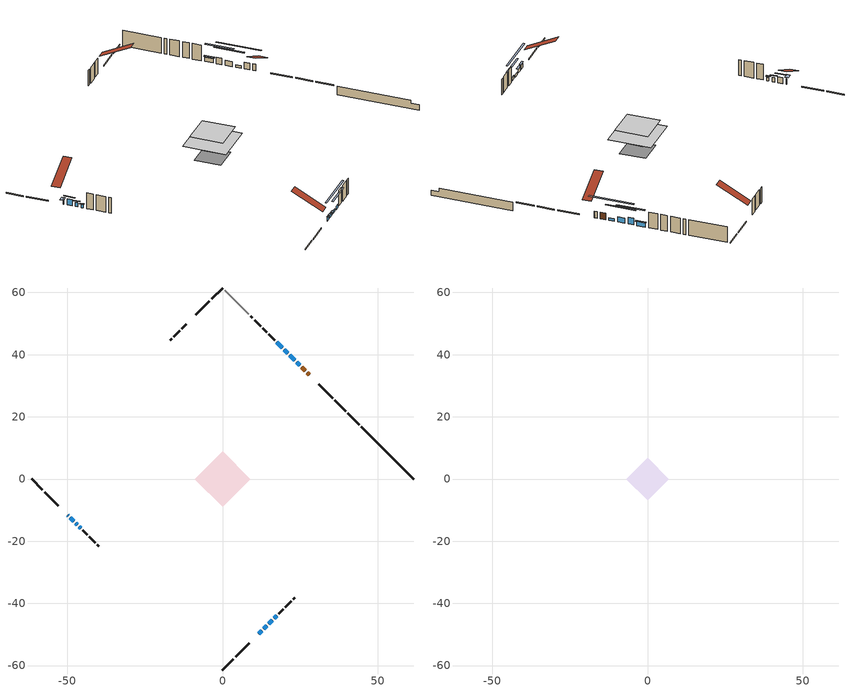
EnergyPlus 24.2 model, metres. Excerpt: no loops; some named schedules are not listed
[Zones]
conditioned space
 floor othersidecoefficients (Floor1 construction): -3.42,0 0,3.42 3.42,0 0,-3.42 z0.31
 floor adiabatic (AdiabaticFloorConstruction): -8.92,0 0,8.92 8.92,0 0,-8.92 z2.75
 floor foundation (Slab1 construction): -5.4,0 0,5.4 5.4,0 0,-5.4 z-2.36
 wall outside (RimJoist2 construction): 0,-61.44 3.53,-57.9 / -61.44,0 -57.9,-3.53 / 0,61.44 -3.53,57.9 / 39.64,21.8 36.11,25.33 z0.31:0.61
 wall outside (RimJoist3 construction): 4.19,-57.25 8.64,-52.8 / -57.25,-4.19 -52.8,-8.64 / -4.19,57.25 -8.64,52.8 / 35.45,25.99 31,30.43 z0.31:0.61
 wall outside (AdiabaticWallConstruction 1): 26.67,34.77 25.57,35.87 z0.31:2.34
 wall outside (AdiabaticWallConstruction): -49.7,-11.74 -49.55,-11.89 z0.31:1.96; 11.74,-49.7 12.62,-48.82 / 19.21,42.23 17.45,43.99 / -47.23,-14.2 -46.67,-14.76 z0.31:1.58; 13.28,-48.16 14.18,-47.26 / -46.02,-15.42 -45.57,-15.87 z0.31:1.35; 24.91,36.52 23.82,37.62 / 14.83,-46.6 15.93,-45.51 z0.31:1.1; 23.16,38.27 21.63,39.8 z0.31:1.86; 20.98,40.46 19.86,41.57 z0.31:2.32; 16.58,-44.85 17.48,-43.95 z0.31:1.38; -48.89,-12.54 -47.89,-13.55 z0.31:2.16
 wall outside (Wall2 construction): 18.14,-43.3 19.49,-41.95 / -44.91,-16.52 -43.56,-17.87 / -11.74,49.69 -13.09,48.35 / 14.25,47.18 12.91,48.53 z0.31:5.19
 wall outside (Wall3 construction): 20.14,-41.29 22.1,-39.34 / -42.91,-18.53 -40.96,-20.48 / -13.74,47.69 -15.7,45.74 / 12.25,49.19 10.3,51.14 z0.31:5.19
 wall outside (Wall4 construction): 22.75,-38.68 23.24,-38.2 / -40.3,-21.14 -39.81,-21.62 / -16.35,45.08 -16.84,44.6 / 9.64,51.79 9.16,52.28 z0.31:5.19
 wall foundation (FoundationWall1 construction): 44.65,16.79,-2.36 44.65,16.79,0.31 59.76,1.68,0.31 59.76,1.68,-0.72 61.44,0,-0.72 61.44,0,-2.36
 wall othersidecoefficients (RimJoist1 construction): 43.99,17.45 40.29,21.14 z0.31:0.61
 wall othersidecoefficients (AdiabaticWallConstruction 1): 27.9,33.54 27.32,34.11 z0.31:2.34
 wall othersidecoefficients (Wall1 construction): 16.79,44.64 14.91,46.52 z0.31:5.19
 wall adiabatic (Wall5 construction): 8.5,52.94 0.66,60.78 z0.31:5.19
 window (WindowConstruction 9): -49.69,-11.74 -49.55,-11.88 z0.31:1.96
 window (WindowConstruction 7): 11.74,-49.69 12.62,-48.82 z0.31:1.58
 window (WindowConstruction 8): 13.28,-48.16 14.17,-47.26 z0.31:1.35
 window (WindowConstruction 10): 24.91,36.52 23.82,37.62 z0.31:1.1
 window (WindowConstruction 11): 14.83,-46.6 15.93,-45.51 z0.31:1.1
 window (WindowConstruction): 23.16,38.27 21.63,39.8 z0.31:1.86
 window (WindowConstruction 1): 20.98,40.46 19.86,41.57 z0.31:2.32
 window (WindowConstruction 2): 16.58,-44.85 17.48,-43.95 z0.31:1.38
 window (WindowConstruction 3): 19.21,42.23 17.45,43.99 z0.31:1.58
 window (WindowConstruction 4): -48.89,-12.54 -47.89,-13.55 z0.31:2.16
 window (WindowConstruction 5): -47.23,-14.2 -46.67,-14.76 z0.31:1.58
 window (WindowConstruction 6): -46.02,-15.42 -45.57,-15.87 z0.31:1.35
 door inside (Door): 27.9,33.54 27.32,34.11 z0.31:2.34
 door (Door 1): 26.67,34.77 25.57,35.87 z0.31:2.34
 ceiling adiabatic (AdiabaticFloorConstruction): 0,-8.92 8.92,0 0,8.92 -8.92,0 z2.75
attic - vented
 floor to conditioned space (Floor2 construction Reversed): -6.78,0 0,6.78 6.78,0 0,-6.78 z5.19
 roof outside (Roof1 construction): 11.08,-50.35,5.19 4.67,-43.94,9.72 2.88,-45.73,9.72 9.29,-52.14,5.19; -50.35,-11.08,5.19 -43.94,-4.67,9.72 -45.73,-2.88,9.72 -52.14,-9.29,5.19; -11.08,50.35,5.19 -4.67,43.94,9.72 -2.88,45.73,9.72 -9.29,52.14,5.19; 28.55,32.88,5.19 22.15,26.47,9.72 23.94,24.68,9.72 30.35,31.09,5.19
shading: -49.23,-12.21 -50.02,-11.41 -51.1,-12.49 -50.3,-13.29 z2.42; 12.83,-48.6 11.53,-49.91 11.85,-50.23 13.16,-48.93 z1.88; 14.39,-47.05 13.07,-48.37 13.39,-48.7 14.71,-47.37 z1.65; 19.72,41.71 29.01,32.43 29.33,32.75 20.05,42.04 z6.89; 20.02,-41.41 10.74,-50.7 11.06,-51.02 20.35,-41.74 z6.89; 19.27,42.17 25.53,35.91 25.85,36.23 19.59,42.5 z5.21; 17.49,43.94 23.35,38.09 23.67,38.41 17.82,44.27 z5.67; 19.85,-41.58 14.22,-47.22 14.54,-47.55 20.18,-41.91 z4.73; 17.24,44.2 19.42,42.02 19.74,42.34 17.56,44.52 z1.88; -47.24,-14.19 -49.54,-11.9 -49.75,-12.11 -47.45,-14.4 z3.07; -46.24,-15.19 -47.66,-13.77 -47.87,-13.98 -46.45,-15.4 z2.19; -45.36,-16.08 -46.23,-15.21 -46.55,-15.53 -45.68,-16.4 z1.65
[Building]
Building 1: Terrain=Suburbs
[Site:Location]
Edmonton Intl AP_AB: Latitude {deg}=53.31; Longitude {deg}=-113.58; Time Zone {hr}=-7; Elevation {m}=723; Keep Site Location Information=Yes
[Site:GroundTemperature:Shallow]
-1.56185, -3.61833, -3.78302, -2.80711, 1.11059, 5.01004, 8.39065, 10.5322, 10.7141, 8.97234, 5.67794, 1.89811
[Site:WaterMainsTemperature]
Calculation Method=Schedule; Temperature Schedule=mains temperature schedule
[Material] Roughness=Rough; Thermal Absorptance=0.9
Name | Thickness {m} | Conductivity {W/m-K} | Density {kg/m3} | Specific Heat {J/kg-K} | Solar Absorptance | Visible Absorptance
asphalt or fiberglass shingles | 0.00635 | 0.162714 | 1121.4 | 1465.45 | 0.4 | 0.4
ceiling loosefill ins | 0.423333 | 0.0480833 | 16.02 | 1046.75 | 0.7 | 0.7
ceiling stud and cavity | 0.1397 | 0.217958 | 65.682 | 1177.47 | 0.7 | 0.7
concrete 4.0 in. | 0.1016 | 1.803125 | 2242.8 | 837.4 | 0.7 | 0.7
concrete 8.0 in. | 0.2032 | 1.803125 | 2242.8 | 837.4 | 0.7 | 0.7
door material | 0.04445 | 0.060037 | 512.64 | 1214.23 | 0.7 | 0.7
door material 1 | 0.04445 | 0.053851 | 512.64 | 1214.23 | 0.7 | 0.7
exterior vertical ins | 0.0772094 | 0.029427 | 32.04 | 1214.23 | 0.7 | 0.7
floor covering | 0.0127 | 0.0433444 | 54.468 | 1339.84 | 0.6 | 0.6
floor rigid ins | 0.103632 | 0.029427 | 32.04 | 1214.23 | 0.7 | 0.7
floor rigid ins 1; wall rigid ins 2 | 0.512978 | 0.029427 | 32.04 | 1214.23 | 0.7 | 0.7
floor stud and cavity | 0.1397 | 0.127779 | 92.3553 | 1139.71 | 0.7 | 0.7
floor stud and cavity 1 | 0.1397 | 1.75129 | 37.0049 | 1207.88 | 0.7 | 0.7
furniture material conditioned space 1 | 0.1524 | 0.115458 | 640.8 | 1214.23 | 0.6 | 0.6
gypsum board | 0.0127 | 0.160291 | 801 | 837.4 | 0.6 | 0.6
gypsum board 1 | 0.0127 | 0.160291 | 801 | 837.4 | 0.7 | 0.7
osb sheathing 0.5 in. | 0.0127 | 0.115458 | 512.64 | 1214.23 | 0.7 | 0.7
osb sheathing 0.75 in. | 0.01905 | 0.115458 | 512.64 | 1214.23 | 0.7 | 0.7
osb sheathing 2.0 in. | 0.0508 | 0.115458 | 512.64 | 1214.23 | 0.7 | 0.7
rim joist rigid ins; wall rigid ins 1 | 0.051816 | 0.029427 | 32.04 | 1214.23 | 0.7 | 0.7
rim joist stud and cavity | 0.0508 | 0.0347957 | 125.044 | 1163.47 | 0.6 | 0.6
rim joist stud and cavity 1 | 0.0508 | 0.0297245 | 125.044 | 1163.47 | 0.6 | 0.6
wall rigid ins | 0.051816 | 0.029427 | 32.04 | 1214.23 | 0.4 | 0.4
wall stud and cavity | 0.1397 | 0.160429 | 139.0536 | 1170.24 | 0.7 | 0.7
wall stud and cavity 1 | 0.1397 | 0.109887 | 139.0536 | 1170.24 | 0.7 | 0.7
wall stud and cavity 2 | 0.1397 | 0.115318 | 139.0536 | 1170.24 | 0.7 | 0.7
wall stud and cavity 3 | 0.1397 | 0.154959 | 139.0536 | 1170.24 | 0.7 | 0.7
wall stud and cavity 4 | 0.1397 | 0.101645 | 139.0536 | 1170.24 | 0.7 | 0.7
wall stud and cavity 5 | 0.0889 | 0.380278 | 52.3479 | 1209.89 | 0.7 | 0.7
wall stud and cavity 6 | 0.0889 | 0.391764 | 83.0341 | 1211.67 | 0.7 | 0.7
wood siding | 0.0254 | 0.102417 | 544.68 | 1172.36 | 0.4 | 0.4
wood siding 1; wood siding 2; wood siding 3 | 0.0254 | 0.102417 | 544.68 | 1172.36 | 0.7 | 0.7
[WindowMaterial:SimpleGlazingSystem]
Name | U-Factor {W/m2-K} | Solar Heat Gain Coefficient
WindowMaterial | 1.15036 | 0.42
WindowMaterial 1 | 1.82321 | 0.39
WindowMaterial 2 | 1.43483 | 0.34
WindowMaterial 3 | 1.41325 | 0.35
WindowMaterial 4 | 1.1674 | 0.42
WindowMaterial 5 | 1.48934 | 0.32
WindowMaterial 6 | 1.32525 | 0.37
WindowMaterial 7 | 1.23099 | 0.4
WindowMaterial 8 | 2.70386 | 0.44
WindowMaterial 9 | 1.45186 | 0.33
[Construction]
AdiabaticFloorConstruction: floor stud and cavity 1, floor rigid ins 1, osb sheathing 0.75 in., floor covering
AdiabaticWallConstruction: wood siding 2, wall rigid ins 2, wall stud and cavity 5, gypsum board
AdiabaticWallConstruction 1: wood siding 3, wall rigid ins 2, wall stud and cavity 5, gypsum board
Door: door material
Door 1: door material 1
Floor1 construction: floor stud and cavity, floor rigid ins, osb sheathing 0.75 in., floor covering
Floor2 construction Reversed: gypsum board, ceiling stud and cavity, ceiling loosefill ins
FoundationWall1 construction: concrete 8.0 in., gypsum board 1
furniture construction conditioned space 1: furniture material conditioned space 1
PartitionWallConstruction: gypsum board, wall stud and cavity 6, gypsum board
RimJoist1 construction: rim joist rigid ins, osb sheathing 2.0 in., rim joist stud and cavity
RimJoist2 construction; RimJoist3 construction: wood siding 1, rim joist rigid ins, osb sheathing 2.0 in., rim joist stud and cavity 1
Roof1 construction: asphalt or fiberglass shingles
Slab1 construction: concrete 4.0 in.
Wall1 construction: wall rigid ins, osb sheathing 0.5 in., wall stud and cavity, gypsum board
Wall2 construction: wood siding, wall rigid ins 1, osb sheathing 0.5 in., wall stud and cavity 1, gypsum board
Wall3 construction: wood siding, wall rigid ins 1, osb sheathing 0.5 in., wall stud and cavity 2, gypsum board
Wall4 construction: wood siding, wall rigid ins 1, osb sheathing 0.5 in., wall stud and cavity 3, gypsum board
Wall5 construction: wall rigid ins, osb sheathing 0.5 in., wall stud and cavity 4, gypsum board
WindowConstruction: WindowMaterial
WindowConstruction 1: WindowMaterial 1
WindowConstruction 10; WindowConstruction 11: WindowMaterial 9
WindowConstruction 2: WindowMaterial 2
WindowConstruction 3; WindowConstruction 7: WindowMaterial 3
WindowConstruction 4: WindowMaterial 4
WindowConstruction 5: WindowMaterial 5
WindowConstruction 6: WindowMaterial 6
WindowConstruction 8: WindowMaterial 7
WindowConstruction 9: WindowMaterial 8
[Zone] Multiplier=1; Part of Total Floor Area=Yes
Name | Volume {m3}
attic - vented | 65.5905
conditioned space | 614.1
[Space]
Name | Zone | Volume {m3}
attic - vented 1 | attic - vented | 65.5905
conditioned space 1 | conditioned space | 614.1
[ZoneInfiltration:EffectiveLeakageArea]
infil attic - vented 1: Zone or Space=attic - vented 1; Schedule=Always On Discrete; Effective Air Leakage Area {cm2}=3194.09; Stack Coefficient=0.000315107; Wind Coefficient=1.19936e-05
[ZoneMixing]
whole house fan mix: Zone or Space=attic - vented; Schedule=Always On Continuous; Design Flow Rate Calculation Method=Flow/Zone; Design Flow Rate {m3/s}=0; Source Zone or Space=conditioned space
[SurfaceProperty:OtherSideCoefficients]
other non-freezing space: Combined Convective/Radiative Film Coefficient {W/m2-K}=8.35; Constant Temperature Coefficient=1; External Dry-Bulb Temperature Coefficient=0; Ground Temperature Coefficient=0; Wind Speed Coefficient=0; Zone Air Temperature Coefficient=0; Constant Temperature Schedule=other non-freezing space; Previous Other Side Temperature Coefficient=0
[SurfaceProperty:ExposedFoundationPerimeter]
Slab1: Exposed Perimeter Calculation Method=TotalExposedPerimeter; Total Exposed Perimeter {m}=23.744
[InternalMass] Zone or ZoneList=conditioned space; Space or SpaceList=conditioned space 1
Name | Construction | Surface Area {m2}
furniture mass conditioned space 1 | furniture construction conditioned space 1 | 96.3758
partition wall mass | PartitionWallConstruction | 240.94
[Lights]
interior lighting: Zone or ZoneList or Space or SpaceList=conditioned space 1; Schedule=interior lighting schedule; Design Level Calculation Method=LightingLevel; Lighting Level {W}=343.2; Return Air Fraction=0; Fraction Radiant=0.6; Fraction Visible=0.2; Fraction Replaceable=1
[People]
occupants: Zone or ZoneList or Space or SpaceList=conditioned space 1; Number of People Schedule=occupants schedule; Number of People Calculation Method=People; Number of People=3; Fraction Radiant=0.314171; Sensible Heat Fraction=0.56303; Activity Level Schedule=occupants activity schedule; Carbon Dioxide Generation Rate {m3/s-W}=0; Enable ASHRAE 55 Comfort Warnings=No; Mean Radiant Temperature Calculation Type=EnclosureAveraged
[ElectricEquipment] Zone or ZoneList or Space or SpaceList=conditioned space 1; Design Level Calculation Method=EquipmentLevel
Name | Schedule | Design Level {W} | Fraction Latent | Fraction Radiant | Fraction Lost
clothes dryer | clothes dryer schedule | 140.772 | 0.015 | 0.081 | 0.85
clothes washer | clothes washer schedule | 32.1985 | 0.03 | 0.162 | 0.7
cooking range | cooking range schedule | 208.969 | 0.08 | 0.432 | 0.2
dishwasher | dishwasher schedule | 66.8632 | 0.3 | 0.18 | 0.4
fridge | fridge schedule | 72.9452 | 0 | 0.6 | 0
mech vent house fan | mech vent house fan schedule | 31.5733 | 0 | 0 | 0.5
mech vent house fan cfis | mech vent house fan cfis schedule | 0 | 0 | 0 | 0
mech vent range fan 0 | mech vent range fan 0 schedule | 57 | 0 | 0 | 1
mech vent range fan 1 | mech vent range fan 1 schedule | 57 | 0 | 0 | 1
misc plug loads | misc plug loads schedule | 494.7 | 0.045 | 0.513 | 0.1
whole house fan | Always On Discrete | 0 | 0 | 0 | 1
[OtherEquipment] Zone or ZoneList or Space or SpaceList=conditioned space 1; Design Level Calculation Method=EquipmentLevel
Name | Fuel Type | Schedule | Design Level {W} | Fraction Latent | Fraction Radiant | Fraction Lost
clothes dryer 1 | Electricity | clothes dryer schedule | 0 | 0.015 | 0.081 | 0.85
cooking range 1 | Electricity | cooking range schedule | 0 | 0.08 | 0.432 | 0.2
general water use latent | None | general water use schedule | 59.3978 | 1 | 0 | 0
general water use sensible | None | general water use schedule | -58.539 | 0 | 0.6 | 0
mech vent house fan latent load | None | Always On Discrete | 0 | 1 | 0 | 0
mech vent house fan sensible load | None | Always On Discrete | 0 | 0 | 0 | 0
water heater energy adjustment1 | NaturalGas | Always On Discrete | 0.01 | 0 | 0 | 1
[ZoneInfiltration:DesignFlowRate] Zone or ZoneList or Space or SpaceList=conditioned space 1; Schedule=Always On Discrete; Design Flow Rate Calculation Method=Flow/Zone; Design Flow Rate {m3/s}=0
infil flow; natural vent flow; whole house fan flow
[Foundation:Kiva]
Foundation Kiva 1: Initial Indoor Air Temperature {C}=18; Wall Height Above Grade {m}=0.309982; Wall Depth Below Slab {m}=0.2032; Custom Block Material Name 1=exterior vertical ins; Custom Block Depth 1 {m}=2.66999; Custom Block X Position 1 {m}=0.2159; Custom Block Z Position 1 {m}=0
[Foundation:Kiva:Settings]
Soil Conductivity {W/m-K}=0.849921; Soil Density {kg/m3}=1842.3; Soil Specific Heat {J/kg-K}=418.7; Ground Solar Absorptivity=0.9; Ground Thermal Absorptivity=0.9; Ground Surface Roughness {m}=0.03; Far-Field Width {m}=40; Deep-Ground Boundary Condition=ZeroFlux; Deep-Ground Depth {m}=40; Minimum Cell Dimension {m}=0.2; Maximum Cell Growth Coefficient=3; Simulation Timestep=Timestep
[Exterior:Lights]
exterior lighting: Schedule=exterior lighting schedule; Design Level {W}=75.6
[Schedule:Constant]
Name | Hourly Value
Always On Continuous; mech vent house fan schedule; mech vent house fan cfis schedule; Always On Discrete | 1
other non-freezing space; fridge schedule | 0
occupants activity schedule | 117.228
[Schedule:Week:Daily]
interior lighting schedule Week Rule - Jan1-Jan27: interior lighting schedule day, interior lighting schedule day, interior lighting schedule day, interior lighting schedule day, interior lighting schedule day, interior lighting schedule day, interior lighting schedule day, interior lighting schedule default day, interior lighting schedule default day, interior lighting schedule default day, interior lighting schedule default day, interior lighting schedule default day
interior lighting schedule Week Rule - Jan28-Feb3: interior lighting schedule day, interior lighting schedule day, interior lighting schedule day, interior lighting schedule day, interior lighting schedule day 1, interior lighting schedule day 1, interior lighting schedule day 1, interior lighting schedule default day, interior lighting schedule default day, interior lighting schedule default day, interior lighting schedule default day, interior lighting schedule default day
interior lighting schedule Week Rule - Feb4-Feb24: interior lighting schedule day 1, interior lighting schedule day 1, interior lighting schedule day 1, interior lighting schedule day 1, interior lighting schedule day 1, interior lighting schedule day 1, interior lighting schedule day 1, interior lighting schedule default day, interior lighting schedule default day, interior lighting schedule default day, interior lighting schedule default day, interior lighting schedule default day
interior lighting schedule Week Rule - Feb25-Mar3: interior lighting schedule day 1, interior lighting schedule day 1, interior lighting schedule day 1, interior lighting schedule day 1, interior lighting schedule day 2, interior lighting schedule day 2, interior lighting schedule day 2, interior lighting schedule default day, interior lighting schedule default day, interior lighting schedule default day, interior lighting schedule default day, interior lighting schedule default day
interior lighting schedule Week Rule - Mar4-Mar31: interior lighting schedule day 2, interior lighting schedule day 2, interior lighting schedule day 2, interior lighting schedule day 2, interior lighting schedule day 2, interior lighting schedule day 2, interior lighting schedule day 2, interior lighting schedule default day, interior lighting schedule default day, interior lighting schedule default day, interior lighting schedule default day, interior lighting schedule default day
interior lighting schedule Week Rule - Apr1-Apr28: interior lighting schedule day 3, interior lighting schedule day 3, interior lighting schedule day 3, interior lighting schedule day 3, interior lighting schedule day 3, interior lighting schedule day 3, interior lighting schedule day 3, interior lighting schedule default day, interior lighting schedule default day, interior lighting schedule default day, interior lighting schedule default day, interior lighting schedule default day
interior lighting schedule Week Rule - Apr29-May5: interior lighting schedule day 3, interior lighting schedule day 3, interior lighting schedule day 4, interior lighting schedule day 4, interior lighting schedule day 4, interior lighting schedule day 4, interior lighting schedule day 4, interior lighting schedule default day, interior lighting schedule default day, interior lighting schedule default day, interior lighting schedule default day, interior lighting schedule default day
interior lighting schedule Week Rule - May6-May26: interior lighting schedule day 4, interior lighting schedule day 4, interior lighting schedule day 4, interior lighting schedule day 4, interior lighting schedule day 4, interior lighting schedule day 4, interior lighting schedule day 4, interior lighting schedule default day, interior lighting schedule default day, interior lighting schedule default day, interior lighting schedule default day, interior lighting schedule default day
interior lighting schedule Week Rule - May27-Jun2: interior lighting schedule day 4, interior lighting schedule day 4, interior lighting schedule day 4, interior lighting schedule day 4, interior lighting schedule day 4, interior lighting schedule day 5, interior lighting schedule day 5, interior lighting schedule default day, interior lighting schedule default day, interior lighting schedule default day, interior lighting schedule default day, interior lighting schedule default day
interior lighting schedule Week Rule - Jun3-Jun30: interior lighting schedule day 5, interior lighting schedule day 5, interior lighting schedule day 5, interior lighting schedule day 5, interior lighting schedule day 5, interior lighting schedule day 5, interior lighting schedule day 5, interior lighting schedule default day, interior lighting schedule default day, interior lighting schedule default day, interior lighting schedule default day, interior lighting schedule default day
interior lighting schedule Week Rule - Jul1-Jul28: interior lighting schedule day 6, interior lighting schedule day 6, interior lighting schedule day 6, interior lighting schedule day 6, interior lighting schedule day 6, interior lighting schedule day 6, interior lighting schedule day 6, interior lighting schedule default day, interior lighting schedule default day, interior lighting schedule default day, interior lighting schedule default day, interior lighting schedule default day
interior lighting schedule Week Rule - Jul29-Aug4: interior lighting schedule day 6, interior lighting schedule day 6, interior lighting schedule day 6, interior lighting schedule day 7, interior lighting schedule day 7, interior lighting schedule day 7, interior lighting schedule day 7, interior lighting schedule default day, interior lighting schedule default day, interior lighting schedule default day, interior lighting schedule default day, interior lighting schedule default day
interior lighting schedule Week Rule - Aug5-Aug25: interior lighting schedule day 7, interior lighting schedule day 7, interior lighting schedule day 7, interior lighting schedule day 7, interior lighting schedule day 7, interior lighting schedule day 7, interior lighting schedule day 7, interior lighting schedule default day, interior lighting schedule default day, interior lighting schedule default day, interior lighting schedule default day, interior lighting schedule default day
interior lighting schedule Week Rule - Aug26-Sep1: interior lighting schedule day 7, interior lighting schedule day 7, interior lighting schedule day 7, interior lighting schedule day 7, interior lighting schedule day 7, interior lighting schedule day 7, interior lighting schedule day 8, interior lighting schedule default day, interior lighting schedule default day, interior lighting schedule default day, interior lighting schedule default day, interior lighting schedule default day
interior lighting schedule Week Rule - Sep2-Sep29: interior lighting schedule day 8, interior lighting schedule day 8, interior lighting schedule day 8, interior lighting schedule day 8, interior lighting schedule day 8, interior lighting schedule day 8, interior lighting schedule day 8, interior lighting schedule default day, interior lighting schedule default day, interior lighting schedule default day, interior lighting schedule default day, interior lighting schedule default day
interior lighting schedule Week Rule - Sep30-Oct6: interior lighting schedule day 8, interior lighting schedule day 9, interior lighting schedule day 9, interior lighting schedule day 9, interior lighting schedule day 9, interior lighting schedule day 9, interior lighting schedule day 9, interior lighting schedule default day, interior lighting schedule default day, interior lighting schedule default day, interior lighting schedule default day, interior lighting schedule default day
interior lighting schedule Week Rule - Oct7-Oct27: interior lighting schedule day 9, interior lighting schedule day 9, interior lighting schedule day 9, interior lighting schedule day 9, interior lighting schedule day 9, interior lighting schedule day 9, interior lighting schedule day 9, interior lighting schedule default day, interior lighting schedule default day, interior lighting schedule default day, interior lighting schedule default day, interior lighting schedule default day
interior lighting schedule Week Rule - Oct28-Nov3: interior lighting schedule day 9, interior lighting schedule day 9, interior lighting schedule day 9, interior lighting schedule day 9, interior lighting schedule day 10, interior lighting schedule day 10, interior lighting schedule day 10, interior lighting schedule default day, interior lighting schedule default day, interior lighting schedule default day, interior lighting schedule default day, interior lighting schedule default day
interior lighting schedule Week Rule - Nov4-Nov24: interior lighting schedule day 10, interior lighting schedule day 10, interior lighting schedule day 10, interior lighting schedule day 10, interior lighting schedule day 10, interior lighting schedule day 10, interior lighting schedule day 10, interior lighting schedule default day, interior lighting schedule default day, interior lighting schedule default day, interior lighting schedule default day, interior lighting schedule default day
interior lighting schedule Week Rule - Nov25-Dec1: interior lighting schedule day 10, interior lighting schedule day 10, interior lighting schedule day 10, interior lighting schedule day 10, interior lighting schedule day 10, interior lighting schedule day 10, interior lighting schedule day 11, interior lighting schedule default day, interior lighting schedule default day, interior lighting schedule default day, interior lighting schedule default day, interior lighting schedule default day
interior lighting schedule Week Rule - Dec2-Dec31: interior lighting schedule day 11, interior lighting schedule day 11, interior lighting schedule day 11, interior lighting schedule day 11, interior lighting schedule day 11, interior lighting schedule day 11, interior lighting schedule day 11, interior lighting schedule default day, interior lighting schedule default day, interior lighting schedule default day, interior lighting schedule default day, interior lighting schedule default day
occupants schedule Week Rule - Jan1-Dec31: occupants schedule day, occupants schedule day, occupants schedule day, occupants schedule day, occupants schedule day, occupants schedule day, occupants schedule day, occupants schedule default day, occupants schedule default day, occupants schedule default day, occupants schedule default day, occupants schedule default day
clothes dryer schedule Week Rule - Jan1-Dec31: clothes dryer schedule day, clothes dryer schedule day, clothes dryer schedule day, clothes dryer schedule day, clothes dryer schedule day, clothes dryer schedule day, clothes dryer schedule day, clothes dryer schedule default day, clothes dryer schedule default day, clothes dryer schedule default day, clothes dryer schedule default day, clothes dryer schedule default day
clothes washer schedule Week Rule - Jan1-Dec31: clothes washer schedule day, clothes washer schedule day, clothes washer schedule day, clothes washer schedule day, clothes washer schedule day, clothes washer schedule day, clothes washer schedule day, clothes washer schedule default day, clothes washer schedule default day, clothes washer schedule default day, clothes washer schedule default day, clothes washer schedule default day
cooking range schedule Week Rule - Jan1-Dec31: cooking range schedule day, cooking range schedule day, cooking range schedule day, cooking range schedule day, cooking range schedule day, cooking range schedule day, cooking range schedule day, cooking range schedule default day, cooking range schedule default day, cooking range schedule default day, cooking range schedule default day, cooking range schedule default day
dishwasher schedule Week Rule - Jan1-Dec31: dishwasher schedule day, dishwasher schedule day, dishwasher schedule day, dishwasher schedule day, dishwasher schedule day, dishwasher schedule day, dishwasher schedule day, dishwasher schedule default day, dishwasher schedule default day, dishwasher schedule default day, dishwasher schedule default day, dishwasher schedule default day
mech vent range fan 0 schedule Week Rule - Jan1-Dec31: mech vent range fan 0 schedule day, mech vent range fan 0 schedule day, mech vent range fan 0 schedule day, mech vent range fan 0 schedule day, mech vent range fan 0 schedule day, mech vent range fan 0 schedule day, mech vent range fan 0 schedule day, mech vent range fan 0 schedule default day, mech vent range fan 0 schedule default day, mech vent range fan 0 schedule default day, mech vent range fan 0 schedule default day, mech vent range fan 0 schedule default day
mech vent range fan 1 schedule Week Rule - Jan1-Dec31: mech vent range fan 1 schedule day, mech vent range fan 1 schedule day, mech vent range fan 1 schedule day, mech vent range fan 1 schedule day, mech vent range fan 1 schedule day, mech vent range fan 1 schedule day, mech vent range fan 1 schedule day, mech vent range fan 1 schedule default day, mech vent range fan 1 schedule default day, mech vent range fan 1 schedule default day, mech vent range fan 1 schedule default day, mech vent range fan 1 schedule default day
misc plug loads schedule Week Rule - Jan1-Dec31: misc plug loads schedule day, misc plug loads schedule day, misc plug loads schedule day, misc plug loads schedule day, misc plug loads schedule day, misc plug loads schedule day, misc plug loads schedule day, misc plug loads schedule default day, misc plug loads schedule default day, misc plug loads schedule default day, misc plug loads schedule default day, misc plug loads schedule default day
general water use schedule Week Rule - Jan1-Dec31: general water use schedule day, general water use schedule day, general water use schedule day, general water use schedule day, general water use schedule day, general water use schedule day, general water use schedule day, general water use schedule default day, general water use schedule default day, general water use schedule default day, general water use schedule default day, general water use schedule default day
exterior lighting schedule Week Rule - Jan1-Jan27: exterior lighting schedule day, exterior lighting schedule day, exterior lighting schedule day, exterior lighting schedule day, exterior lighting schedule day, exterior lighting schedule day, exterior lighting schedule day, exterior lighting schedule default day, exterior lighting schedule default day, exterior lighting schedule default day, exterior lighting schedule default day, exterior lighting schedule default day
exterior lighting schedule Week Rule - Jan28-Feb3: exterior lighting schedule day, exterior lighting schedule day, exterior lighting schedule day, exterior lighting schedule day, exterior lighting schedule day 1, exterior lighting schedule day 1, exterior lighting schedule day 1, exterior lighting schedule default day, exterior lighting schedule default day, exterior lighting schedule default day, exterior lighting schedule default day, exterior lighting schedule default day
exterior lighting schedule Week Rule - Feb4-Feb24: exterior lighting schedule day 1, exterior lighting schedule day 1, exterior lighting schedule day 1, exterior lighting schedule day 1, exterior lighting schedule day 1, exterior lighting schedule day 1, exterior lighting schedule day 1, exterior lighting schedule default day, exterior lighting schedule default day, exterior lighting schedule default day, exterior lighting schedule default day, exterior lighting schedule default day
exterior lighting schedule Week Rule - Feb25-Mar3: exterior lighting schedule day 1, exterior lighting schedule day 1, exterior lighting schedule day 1, exterior lighting schedule day 1, exterior lighting schedule day 2, exterior lighting schedule day 2, exterior lighting schedule day 2, exterior lighting schedule default day, exterior lighting schedule default day, exterior lighting schedule default day, exterior lighting schedule default day, exterior lighting schedule default day
exterior lighting schedule Week Rule - Mar4-Mar31: exterior lighting schedule day 2, exterior lighting schedule day 2, exterior lighting schedule day 2, exterior lighting schedule day 2, exterior lighting schedule day 2, exterior lighting schedule day 2, exterior lighting schedule day 2, exterior lighting schedule default day, exterior lighting schedule default day, exterior lighting schedule default day, exterior lighting schedule default day, exterior lighting schedule default day
exterior lighting schedule Week Rule - Apr1-Apr28: exterior lighting schedule day 3, exterior lighting schedule day 3, exterior lighting schedule day 3, exterior lighting schedule day 3, exterior lighting schedule day 3, exterior lighting schedule day 3, exterior lighting schedule day 3, exterior lighting schedule default day, exterior lighting schedule default day, exterior lighting schedule default day, exterior lighting schedule default day, exterior lighting schedule default day
exterior lighting schedule Week Rule - Apr29-May5: exterior lighting schedule day 3, exterior lighting schedule day 3, exterior lighting schedule day 4, exterior lighting schedule day 4, exterior lighting schedule day 4, exterior lighting schedule day 4, exterior lighting schedule day 4, exterior lighting schedule default day, exterior lighting schedule default day, exterior lighting schedule default day, exterior lighting schedule default day, exterior lighting schedule default day
exterior lighting schedule Week Rule - May6-May26: exterior lighting schedule day 4, exterior lighting schedule day 4, exterior lighting schedule day 4, exterior lighting schedule day 4, exterior lighting schedule day 4, exterior lighting schedule day 4, exterior lighting schedule day 4, exterior lighting schedule default day, exterior lighting schedule default day, exterior lighting schedule default day, exterior lighting schedule default day, exterior lighting schedule default day
exterior lighting schedule Week Rule - May27-Jun2: exterior lighting schedule day 4, exterior lighting schedule day 4, exterior lighting schedule day 4, exterior lighting schedule day 4, exterior lighting schedule day 4, exterior lighting schedule day 5, exterior lighting schedule day 5, exterior lighting schedule default day, exterior lighting schedule default day, exterior lighting schedule default day, exterior lighting schedule default day, exterior lighting schedule default day
exterior lighting schedule Week Rule - Jun3-Jun30: exterior lighting schedule day 5, exterior lighting schedule day 5, exterior lighting schedule day 5, exterior lighting schedule day 5, exterior lighting schedule day 5, exterior lighting schedule day 5, exterior lighting schedule day 5, exterior lighting schedule default day, exterior lighting schedule default day, exterior lighting schedule default day, exterior lighting schedule default day, exterior lighting schedule default day
exterior lighting schedule Week Rule - Jul1-Jul28: exterior lighting schedule day 6, exterior lighting schedule day 6, exterior lighting schedule day 6, exterior lighting schedule day 6, exterior lighting schedule day 6, exterior lighting schedule day 6, exterior lighting schedule day 6, exterior lighting schedule default day, exterior lighting schedule default day, exterior lighting schedule default day, exterior lighting schedule default day, exterior lighting schedule default day
[Schedule:Year]
interior lighting schedule: interior lighting schedule Week Rule - Jan1-Jan27, 1, 1, 1, 27, interior lighting schedule Week Rule - Jan28-Feb3, 1, 28, 2, 3, interior lighting schedule Week Rule - Feb4-Feb24, 2, 4, 2, 24, interior lighting schedule Week Rule - Feb25-Mar3, 2, 25, 3, 3, interior lighting schedule Week Rule - Mar4-Mar31, 3, 4, 3, 31, interior lighting schedule Week Rule - Apr1-Apr28, 4, 1, 4, 28, interior lighting schedule Week Rule - Apr29-May5, 4, 29, 5, 5, interior lighting schedule Week Rule - May6-May26, 5, 6, 5, 26, interior lighting schedule Week Rule - May27-Jun2, 5, 27, 6, 2, interior lighting schedule Week Rule - Jun3-Jun30, 6, 3, 6, 30, interior lighting schedule Week Rule - Jul1-Jul28, 7, 1, 7, 28, interior lighting schedule Week Rule - Jul29-Aug4, 7, 29, 8, 4, interior lighting schedule Week Rule - Aug5-Aug25, 8, 5, 8, 25, interior lighting schedule Week Rule - Aug26-Sep1, 8, 26, 9, 1, interior lighting schedule Week Rule - Sep2-Sep29, 9, 2, 9, 29, interior lighting schedule Week Rule - Sep30-Oct6, 9, 30, 10, 6, interior lighting schedule Week Rule - Oct7-Oct27, 10, 7, 10, 27, interior lighting schedule Week Rule - Oct28-Nov3, 10, 28, 11, 3, interior lighting schedule Week Rule - Nov4-Nov24, 11, 4, 11, 24, interior lighting schedule Week Rule - Nov25-Dec1, 11, 25, 12, 1, interior lighting schedule Week Rule - Dec2-Dec31, 12, 2, 12, 31
occupants schedule: occupants schedule Week Rule - Jan1-Dec31, 1, 1, 12, 31
clothes dryer schedule: clothes dryer schedule Week Rule - Jan1-Dec31, 1, 1, 12, 31
clothes washer schedule: clothes washer schedule Week Rule - Jan1-Dec31, 1, 1, 12, 31
cooking range schedule: cooking range schedule Week Rule - Jan1-Dec31, 1, 1, 12, 31
dishwasher schedule: dishwasher schedule Week Rule - Jan1-Dec31, 1, 1, 12, 31
mech vent range fan 0 schedule: mech vent range fan 0 schedule Week Rule - Jan1-Dec31, 1, 1, 12, 31
mech vent range fan 1 schedule: mech vent range fan 1 schedule Week Rule - Jan1-Dec31, 1, 1, 12, 31
misc plug loads schedule: misc plug loads schedule Week Rule - Jan1-Dec31, 1, 1, 12, 31
general water use schedule: general water use schedule Week Rule - Jan1-Dec31, 1, 1, 12, 31
exterior lighting schedule: exterior lighting schedule Week Rule - Jan1-Jan27, 1, 1, 1, 27, exterior lighting schedule Week Rule - Jan28-Feb3, 1, 28, 2, 3, exterior lighting schedule Week Rule - Feb4-Feb24, 2, 4, 2, 24, exterior lighting schedule Week Rule - Feb25-Mar3, 2, 25, 3, 3, exterior lighting schedule Week Rule - Mar4-Mar31, 3, 4, 3, 31, exterior lighting schedule Week Rule - Apr1-Apr28, 4, 1, 4, 28, exterior lighting schedule Week Rule - Apr29-May5, 4, 29, 5, 5, exterior lighting schedule Week Rule - May6-May26, 5, 6, 5, 26, exterior lighting schedule Week Rule - May27-Jun2, 5, 27, 6, 2, exterior lighting schedule Week Rule - Jun3-Jun30, 6, 3, 6, 30, exterior lighting schedule Week Rule - Jul1-Jul28, 7, 1, 7, 28, exterior lighting schedule Week Rule - Jul29-Aug4, 7, 29, 8, 4, exterior lighting schedule Week Rule - Aug5-Aug25, 8, 5, 8, 25, exterior lighting schedule Week Rule - Aug26-Sep1, 8, 26, 9, 1, exterior lighting schedule Week Rule - Sep2-Sep29, 9, 2, 9, 29, exterior lighting schedule Week Rule - Sep30-Oct6, 9, 30, 10, 6, exterior lighting schedule Week Rule - Oct7-Oct27, 10, 7, 10, 27, exterior lighting schedule Week Rule - Oct28-Nov3, 10, 28, 11, 3, exterior lighting schedule Week Rule - Nov4-Nov24, 11, 4, 11, 24, exterior lighting schedule Week Rule - Nov25-Dec1, 11, 25, 12, 1, exterior lighting schedule Week Rule - Dec2-Dec31, 12, 2, 12, 31
[Schedule:Compact]
mains temperature schedule: Through: 01/01, For: AllDays, Until: 24:00, 3.97167, Through: 01/02, For: AllDays, Until: 24:00, 3.90778, Through: 01/03, For: AllDays, Until: 24:00, 3.84556, Through: 01/04, For: AllDays, Until: 24:00, 3.78389, Through: 01/05, For: AllDays, Until: 24:00, 3.72278, Through: 01/06, For: AllDays, Until: 24:00, 3.66278, Through: 01/07, For: AllDays, Until: 24:00, 3.60389, Through: 01/08, For: AllDays, Until: 24:00, 3.54556, Through: 01/09, For: AllDays, Until: 24:00, 3.48833, Through: 01/10, For: AllDays, Until: 24:00, 3.43167, Through: 01/11, For: AllDays, Until: 24:00, 3.37611, Through: 01/12, For: AllDays, Until: 24:00, 3.32167, Through: 01/13, For: AllDays, Until: 24:00, 3.26833, Through: 01/14, For: AllDays, Until: 24:00, 3.21556, Through: 01/15, For: AllDays, Until: 24:00, 3.16444, Through: 01/16, For: AllDays, Until: 24:00, 3.11389, Through: 01/17, For: AllDays, Until: 24:00, 3.06444, Through: 01/18, For: AllDays, Until: 24:00, 3.01611, Through: 01/19, For: AllDays, Until: 24:00, 2.96889, Through: 01/20, For: AllDays, Until: 24:00, 2.92278, Through: 01/21, For: AllDays, Until: 24:00, 2.87722, Through: 01/22, For: AllDays, Until: 24:00, 2.83333, Through: 01/23, For: AllDays, Until: 24:00, 2.79056, Through: 01/24, For: AllDays, Until: 24:00, 2.74889, Through: 01/25, For: AllDays, Until: 24:00, 2.70833, Through: 01/26, For: AllDays, Until: 24:00, 2.66889, Through: 01/27, For: AllDays, Until: 24:00, 2.63056, Through: 01/28, For: AllDays, Until: 24:00, 2.59333, Through: 01/29, For: AllDays, Until: 24:00, 2.55778, Through: 01/30, For: AllDays, Until: 24:00, 2.52278, Through: 01/31, For: AllDays, Until: 24:00, 2.48944, Through: 02/01, For: AllDays, Until: 24:00, 2.45722, Through: 02/02, For: AllDays, Until: 24:00, 2.42611, Through: 02/03, For: AllDays, Until: 24:00, 2.39667, Through: 02/04, For: AllDays, Until: 24:00, 2.36833, Through: 02/05, For: AllDays, Until: 24:00, 2.34111, Through: 02/06, For: AllDays, Until: 24:00, 2.315, Through: 02/07, For: AllDays, Until: 24:00, 2.29056, Through: 02/08, For: AllDays, Until: 24:00, 2.26722, Through: 02/09, For: AllDays, Until: 24:00, 2.245, Through: 02/10, For: AllDays, Until: 24:00, 2.22444, Through: 02/11, For: AllDays, Until: 24:00, 2.20444, Through: 02/12, For: AllDays, Until: 24:00, 2.18667, Through: 02/13, For: AllDays, Until: 24:00, 2.17, Through: 02/14, For: AllDays, Until: 24:00, 2.15444, Through: 02/15, For: AllDays, Until: 24:00, 2.14, Through: 02/16, For: AllDays, Until: 24:00, 2.12722, Through: 02/17, For: AllDays, Until: 24:00, 2.11556, Through: 02/18, For: AllDays, Until: 24:00, 2.10556, Through: 02/19, For: AllDays, Until: 24:00, 2.09667, Through: 02/20, For: AllDays, Until: 24:00, 2.08889, Through: 02/21, For: AllDays, Until: 24:00, 2.08278, Through: 02/22, For: AllDays, Until: 24:00, 2.07833, Through: 02/23, For: AllDays, Until: 24:00, 2.07444, Through: 02/24, For: AllDays, Until: 24:00, 2.07278, Through: 02/25, For: AllDays, Until: 24:00, 2.07167, Through: 02/26, For: AllDays, Until: 24:00, 2.07222, Through: 02/27, For: AllDays, Until: 24:00, 2.07444, Through: 02/28, For: AllDays, Until: 24:00, 2.07778, Through: 03/01, For: AllDays, Until: 24:00, 2.08222, Through: 03/02, For: AllDays, Until: 24:00, 2.08833, Through: 03/03, For: AllDays, Until: 24:00, 2.09556, Through: 03/04, For: AllDays, Until: 24:00, 2.10444, Through: 03/05, For: AllDays, Until: 24:00, 2.11444, Through: 03/06, For: AllDays, Until: 24:00, 2.12556, Through: 03/07, For: AllDays, Until: 24:00, 2.13833, Through: 03/08, For: AllDays, Until: 24:00, 2.15278, Through: 03/09, For: AllDays, Until: 24:00, 2.16778, Through: 03/10, For: AllDays, Until: 24:00, 2.18444, Through: 03/11, For: AllDays, Until: 24:00, 2.20278, Through: 03/12, For: AllDays, Until: 24:00, 2.22167, Through: 03/13, For: AllDays, Until: 24:00, 2.24278, Through: 03/14, For: AllDays, Until: 24:00, 2.26444, Through: 03/15, For: AllDays, Until: 24:00, 2.28778, Through: 03/16, For: AllDays, Until: 24:00, 2.31222, Through: 03/17, For: AllDays, Until: 24:00, 2.33778, Through: 03/18, For: AllDays, Until: 24:00, 2.365, Through: 03/19, For: AllDays, Until: 24:00, 2.39333, Through: 03/20, For: AllDays, Until: 24:00, 2.42278, Through: 03/21, For: AllDays, Until: 24:00, 2.45389, Through: 03/22, For: AllDays, Until: 24:00, 2.48611, Through: 03/23, For: AllDays, Until: 24:00, 2.51889, Through: 03/24, For: AllDays, Until: 24:00, 2.55389, Through: 03/25, For: AllDays, Until: 24:00, 2.58944, Through: 03/26, For: AllDays, Until: 24:00, 2.62611, Through: 03/27, For: AllDays, Until: 24:00, 2.66444, Through: 03/28, For: AllDays, Until: 24:00, 2.70389, Through: 03/29, For: AllDays, Until: 24:00, 2.74389, Through: 03/30, For: AllDays, Until: 24:00, 2.78556, Through: 03/31, For: AllDays, Until: 24:00, 2.82833, Through: 04/01, For: AllDays, Until: 24:00, 2.87222, Through: 04/02, For: AllDays, Until: 24:00, 2.91722, Through: 04/03, For: AllDays, Until: 24:00, 2.96333, Through: 04/04, For: AllDays, Until: 24:00, 3.01056, Through: 04/05, For: AllDays, Until: 24:00, 3.05889, Through: 04/06, For: AllDays, Until: 24:00, 3.10833, Through: 04/07, For: AllDays, Until: 24:00, 3.15833, Through: 04/08, For: AllDays, Until: 24:00, 3.21, Through: 04/09, For: AllDays, Until: 24:00, 3.26222, Through: 04/10, For: AllDays, Until: 24:00, 3.31556, Through: 04/11, For: AllDays, Until: 24:00, 3.37, Through: 04/12, For: AllDays, Until: 24:00, 3.42556, Through: 04/13, For: AllDays, Until: 24:00, 3.48167, Through: 04/14, For: AllDays, Until: 24:00, 3.53889, Through: 04/15, For: AllDays, Until: 24:00, 3.59722, Through: 04/16, For: AllDays, Until: 24:00, 3.65611, Through: 04/17, For: AllDays, Until: 24:00, 3.71611, Through: 04/18, For: AllDays, Until: 24:00, 3.77667, Through: 04/19, For: AllDays, Until: 24:00, 3.83833, Through: 04/20, For: AllDays, Until: 24:00, 3.90111, Through: 04/21, For: AllDays, Until: 24:00, 3.96444, Through: 04/22, For: AllDays, Until: 24:00, 4.02833, Through: 04/23, For: AllDays, Until: 24:00, 4.09333, Through: 04/24, For: AllDays, Until: 24:00, 4.15889, Through: 04/25, For: AllDays, Until: 24:00, 4.225, Through: 04/26, For: AllDays, Until: 24:00, 4.29222, Through: 04/27, For: AllDays, Until: 24:00, 4.36, Through: 04/28, For: AllDays, Until: 24:00, 4.42833, Through: 04/29, For: AllDays, Until: 24:00, 4.49722, Through: 04/30, For: AllDays, Until: 24:00, 4.56667, Through: 05/01, For: AllDays, Until: 24:00, 4.63722, Through: 05/02, For: AllDays, Until: 24:00, 4.70833, Through: 05/03, For: AllDays, Until: 24:00, 4.77944, Through: 05/04, For: AllDays, Until: 24:00, 4.85167, Through: 05/05, For: AllDays, Until: 24:00, 4.92389, Through: 05/06, For: AllDays, Until: 24:00, 4.99722, Through: 05/07, For: AllDays, Until: 24:00, 5.07056, Through: 05/08, For: AllDays, Until: 24:00, 5.145, Through: 05/09, For: AllDays, Until: 24:00, 5.21944, Through: 05/10, For: AllDays, Until: 24:00, 5.29389, Through: 05/11, For: AllDays, Until: 24:00, 5.36944, Through: 05/12, For: AllDays, Until: 24:00, 5.445, Through: 05/13, For: AllDays, Until: 24:00, 5.52111, Through: 05/14, For: AllDays, Until: 24:00, 5.59722, Through: 05/15, For: AllDays, Until: 24:00, 5.67389, Through: 05/16, For: AllDays, Until: 24:00, 5.75056, Through: 05/17, For: AllDays, Until: 24:00, 5.82778, Through: 05/18, For: AllDays, Until: 24:00, 5.90556, Through: 05/19, For: AllDays, Until: 24:00, 5.98278, Through: 05/20, For: AllDays, Until: 24:00, 6.06056, Through: 05/21, For: AllDays, Until: 24:00, 6.13889, Through: 05/22, For: AllDays, Until: 24:00, 6.21667, Through: 05/23, For: AllDays, Until: 24:00, 6.295, Through: 05/24, For: AllDays, Until: 24:00, 6.37333, Through: 05/25, For: AllDays, Until: 24:00, 6.45222, Through: 05/26, For: AllDays, Until: 24:00, 6.53056, Through: 05/27, For: AllDays, Until: 24:00, 6.60889, Through: 05/28, For: AllDays, Until: 24:00, 6.68778, Through: 05/29, For: AllDays, Until: 24:00, 6.76611, Through: 05/30, For: AllDays, Until: 24:00, 6.84444, Through: 05/31, For: AllDays, Until: 24:00, 6.92278, Through: 06/01, For: AllDays, Until: 24:00, 7.00111, Through: 06/02, For: AllDays, Until: 24:00, 7.07944, Through: 06/03, For: AllDays, Until: 24:00, 7.15778, Through: 06/04, For: AllDays, Until: 24:00, 7.23556, Through: 06/05, For: AllDays, Until: 24:00, 7.31333, Through: 06/06, For: AllDays, Until: 24:00, 7.39056, Through: 06/07, For: AllDays, Until: 24:00, 7.46833, Through: 06/08, For: AllDays, Until: 24:00, 7.545, Through: 06/09, For: AllDays, Until: 24:00, 7.62222, Through: 06/10, For: AllDays, Until: 24:00, 7.69833, Through: 06/11, For: AllDays, Until: 24:00, 7.775, Through: 06/12, For: AllDays, Until: 24:00, 7.85056, Through: 06/13, For: AllDays, Until: 24:00, 7.92611, Through: 06/14, For: AllDays, Until: 24:00, 8.00111, Through: 06/15, For: AllDays, Until: 24:00, 8.07611, Through: 06/16, For: AllDays, Until: 24:00, 8.15056, Through: 06/17, For: AllDays, Until: 24:00, 8.22389, Through: 06/18, For: AllDays, Until: 24:00, 8.29778, Through: 06/19, For: AllDays, Until: 24:00, 8.37056, Through: 06/20, For: AllDays, Until: 24:00, 8.44278, Through: 06/21, For: AllDays, Until: 24:00, 8.51444, Through: 06/22, For: AllDays, Until: 24:00, 8.58611, Through: 06/23, For: AllDays, Until: 24:00, 8.65667, Through: 06/24, For: AllDays, Until: 24:00, 8.72667, Through: 06/25, For: AllDays, Until: 24:00, 8.79611, Through: 06/26, For: AllDays, Until: 24:00, 8.865, Through: 06/27, For: AllDays, Until: 24:00, 8.93333, Through: 06/28, For: AllDays, Until: 24:00, 9.00056, Through: 06/29, For: AllDays, Until: 24:00, 9.06778, Through: 06/30, For: AllDays, Until: 24:00, 9.13333, Through: 07/01, For: AllDays, Until: 24:00, 9.19889, Through: 07/02, For: AllDays, Until: 24:00, 9.26333, Through: 07/03, For: AllDays, Until: 24:00, 9.32722, Through: 07/04, For: AllDays, Until: 24:00, 9.39056, Through: 07/05, For: AllDays, Until: 24:00, 9.45278, Through: 07/06, For: AllDays, Until: 24:00, 9.51389, Through: 07/07, For: AllDays, Until: 24:00, 9.57444, Through: 07/08, For: AllDays, Until: 24:00, 9.63389, Through: 07/09, For: AllDays, Until: 24:00, 9.69278, Through: 07/10, For: AllDays, Until: 24:00, 9.75056, Through: 07/11, For: AllDays, Until: 24:00, 9.80778, Through: 07/12, For: AllDays, Until: 24:00, 9.86333, Through: 07/13, For: AllDays, Until: 24:00, 9.91833, Through: 07/14, For: AllDays, Until: 24:00, 9.97278, Through: 07/15, For: AllDays, Until: 24:00, 10.0256, Through: 07/16, For: AllDays, Until: 24:00, 10.0778, Through: 07/17, For: AllDays, Until: 24:00, 10.1289, Through: 07/18, For: AllDays, Until: 24:00, 10.1789, Through: 07/19, For: AllDays, Until: 24:00, 10.2278, Through: 07/20, For: AllDays, Until: 24:00, 10.2756, Through: 07/21, For: AllDays, Until: 24:00, 10.3222, Through: 07/22, For: AllDays, Until: 24:00, 10.3683, Through: 07/23, For: AllDays, Until: 24:00, 10.4128, Through: 07/24, For: AllDays, Until: 24:00, 10.4561, Through: 07/25, For: AllDays, Until: 24:00, 10.4989, Through: 07/26, For: AllDays, Until: 24:00, 10.54, Through: 07/27, For: AllDays, Until: 24:00, 10.58, Through: 07/28, For: AllDays, Until: 24:00, 10.6189, Through: 07/29, For: AllDays, Until: 24:00, 10.6567, Through: 07/30, For: AllDays, Until: 24:00, 10.6928, Through: 07/31, For: AllDays, Until: 24:00, 10.7283, Through: 08/01, For: AllDays, Until: 24:00, 10.7622, Through: 08/02, For: AllDays, Until: 24:00, 10.7956, Through: 08/03, For: AllDays, Until: 24:00, 10.8272, Through: 08/04, For: AllDays, Until: 24:00, 10.8572, Through: 08/05, For: AllDays, Until: 24:00, 10.8867, Through: 08/06, For: AllDays, Until: 24:00, 10.9144, Through: 08/07, For: AllDays, Until: 24:00, 10.9411, Through: 08/08, For: AllDays, Until: 24:00, 10.9667, Through: 08/09, For: AllDays, Until: 24:00, 10.9906, Through: 08/10, For: AllDays, Until: 24:00, 11.0133, Through: 08/11, For: AllDays, Until: 24:00, 11.035, Through: 08/12, For: AllDays, Until: 24:00, 11.055, Through: 08/13, For: AllDays, Until: 24:00, 11.0739, Through: 08/14, For: AllDays, Until: 24:00, 11.0917, Through: 08/15, For: AllDays, Until: 24:00, 11.1078, Through: 08/16, For: AllDays, Until: 24:00, 11.1228, Through: 08/17, For: AllDays, Until: 24:00, 11.1361, Through: 08/18, For: AllDays, Until: 24:00, 11.1483, Through: 08/19, For: AllDays, Until: 24:00, 11.1594, Through: 08/20, For: AllDays, Until: 24:00, 11.1689, Through: 08/21, For: AllDays, Until: 24:00, 11.1772, Through: 08/22, For: AllDays, Until: 24:00, 11.1844, Through: 08/23, For: AllDays, Until: 24:00, 11.19, Through: 08/24, For: AllDays, Until: 24:00, 11.1939, Through: 08/25, For: AllDays, Until: 24:00, 11.1967, Through: 08/26, For: AllDays, Until: 24:00, 11.1983, Through: 08/27, For: AllDays, Until: 24:00, 11.1983, Through: 08/28, For: AllDays, Until: 24:00, 11.1972, Through: 08/29, For: AllDays, Until: 24:00, 11.195, Through: 08/30, For: AllDays, Until: 24:00, 11.1911, Through: 08/31, For: AllDays, Until: 24:00, 11.1856, Through: 09/01, For: AllDays, Until: 24:00, 11.1789, Through: 09/02, For: AllDays, Until: 24:00, 11.1711, Through: 09/03, For: AllDays, Until: 24:00, 11.1617, Through: 09/04, For: AllDays, Until: 24:00, 11.1511, Through: 09/05, For: AllDays, Until: 24:00, 11.1394, Through: 09/06, For: AllDays, Until: 24:00, 11.1261, Through: 09/07, For: AllDays, Until: 24:00, 11.1111, Through: 09/08, For: AllDays, Until: 24:00, 11.0956, Through: 09/09, For: AllDays, Until: 24:00, 11.0778, Through: 09/10, For: AllDays, Until: 24:00, 11.0594, Through: 09/11, For: AllDays, Until: 24:00, 11.0394, Through: 09/12, For: AllDays, Until: 24:00, 11.0183, Through: 09/13, For: AllDays, Until: 24:00, 10.9961, Through: 09/14, For: AllDays, Until: 24:00, 10.9722, Through: 09/15, For: AllDays, Until: 24:00, 10.9472, Through: 09/16, For: AllDays, Until: 24:00, 10.9206, Through: 09/17, For: AllDays, Until: 24:00, 10.8928, Through: 09/18, For: AllDays, Until: 24:00, 10.8639, Through: 09/19, For: AllDays, Until: 24:00, 10.8339, Through: 09/20, For: AllDays, Until: 24:00, 10.8028, Through: 09/21, For: AllDays, Until: 24:00, 10.77, Through: 09/22, For: AllDays, Until: 24:00, 10.7361, Through: 09/23, For: AllDays, Until: 24:00, 10.7011, Through: 09/24, For: AllDays, Until: 24:00, 10.665, Through: 09/25, For: AllDays, Until: 24:00, 10.6272, Through: 09/26, For: AllDays, Until: 24:00, 10.5889, Through: 09/27, For: AllDays, Until: 24:00, 10.5489, Through: 09/28, For: AllDays, Until: 24:00, 10.5078, Through: 09/29, For: AllDays, Until: 24:00, 10.4661, Through: 09/30, For: AllDays, Until: 24:00, 10.4228, Through: 10/01, For: AllDays, Until: 24:00, 10.3783, Through: 10/02, For: AllDays, Until: 24:00, 10.3328, Through: 10/03, For: AllDays, Until: 24:00, 10.2861, Through: 10/04, For: AllDays, Until: 24:00, 10.2383, Through: 10/05, For: AllDays, Until: 24:00, 10.19, Through: 10/06, For: AllDays, Until: 24:00, 10.14, Through: 10/07, For: AllDays, Until: 24:00, 10.0894, Through: 10/08, For: AllDays, Until: 24:00, 10.0372, Through: 10/09, For: AllDays, Until: 24:00, 9.98444, Through: 10/10, For: AllDays, Until: 24:00, 9.93056, Through: 10/11, For: AllDays, Until: 24:00, 9.87611, Through: 10/12, For: AllDays, Until: 24:00, 9.82, Through: 10/13, For: AllDays, Until: 24:00, 9.76333, Through: 10/14, For: AllDays, Until: 24:00, 9.70611, Through: 10/15, For: AllDays, Until: 24:00, 9.64722, Through: 10/16, For: AllDays, Until: 24:00, 9.58778, Through: 10/17, For: AllDays, Until: 24:00, 9.52778, Through: 10/18, For: AllDays, Until: 24:00, 9.46667, Through: 10/19, For: AllDays, Until: 24:00, 9.40444, Through: 10/20, For: AllDays, Until: 24:00, 9.34167, Through: 10/21, For: AllDays, Until: 24:00, 9.27778, Through: 10/22, For: AllDays, Until: 24:00, 9.21333, Through: 10/23, For: AllDays, Until: 24:00, 9.14833, Through: 10/24, For: AllDays, Until: 24:00, 9.08222, Through: 10/25, For: AllDays, Until: 24:00, 9.01556, Through: 10/26, For: AllDays, Until: 24:00, 8.94833, Through: 10/27, For: AllDays, Until: 24:00, 8.88056, Through: 10/28, For: AllDays, Until: 24:00, 8.81167, Through: 10/29, For: AllDays, Until: 24:00, 8.74222, Through: 10/30, For: AllDays, Until: 24:00, 8.67222, Through: 10/31, For: AllDays, Until: 24:00, 8.60167, Through: 11/01, For: AllDays, Until: 24:00, 8.53056, Through: 11/02, For: AllDays, Until: 24:00, 8.45889, Through: 11/03, For: AllDays, Until: 24:00, 8.38667, Through: 11/04, For: AllDays, Until: 24:00, 8.31389, Through: 11/05, For: AllDays, Until: 24:00, 8.24056, Through: 11/06, For: AllDays, Until: 24:00, 8.16667, Through: 11/07, For: AllDays, Until: 24:00, 8.09278, Through: 11/08, For: AllDays, Until: 24:00, 8.01833, Through: 11/09, For: AllDays, Until: 24:00, 7.94278, Through: 11/10, For: AllDays, Until: 24:00, 7.86778, Through: 11/11, For: AllDays, Until: 24:00, 7.79167, Through: 11/12, For: AllDays, Until: 24:00, 7.71556, Through: 11/13, For: AllDays, Until: 24:00, 7.63944, Through: 11/14, For: AllDays, Until: 24:00, 7.56222, Through: 11/15, For: AllDays, Until: 24:00, 7.48556, Through: 11/16, For: AllDays, Until: 24:00, 7.40833, Through: 11/17, For: AllDays, Until: 24:00, 7.33056, Through: 11/18, For: AllDays, Until: 24:00, 7.25278, Through: 11/19, For: AllDays, Until: 24:00, 7.175, Through: 11/20, For: AllDays, Until: 24:00, 7.09722, Through: 11/21, For: AllDays, Until: 24:00, 7.01889, Through: 11/22, For: AllDays, Until: 24:00, 6.94056, Through: 11/23, For: AllDays, Until: 24:00, 6.86222, Through: 11/24, For: AllDays, Until: 24:00, 6.78389, Through: 11/25, For: AllDays, Until: 24:00, 6.705, Through: 11/26, For: AllDays, Until: 24:00, 6.62667, Through: 11/27, For: AllDays, Until: 24:00, 6.54833, Through: 11/28, For: AllDays, Until: 24:00, 6.46944, Through: 11/29, For: AllDays, Until: 24:00, 6.39111, Through: 11/30, For: AllDays, Until: 24:00, 6.31278, Through: 12/01, For: AllDays, Until: 24:00, 6.23444, Through: 12/02, For: AllDays, Until: 24:00, 6.15611, Through: 12/03, For: AllDays, Until: 24:00, 6.07833, Through: 12/04, For: AllDays, Until: 24:00, 6.00056, Through: 12/05, For: AllDays, Until: 24:00, 5.92278, Through: 12/06, For: AllDays, Until: 24:00, 5.84556, Through: 12/07, For: AllDays, Until: 24:00, 5.76833, Through: 12/08, For: AllDays, Until: 24:00, 5.69111, Through: 12/09, For: AllDays, Until: 24:00, 5.61444, Through: 12/10, For: AllDays, Until: 24:00, 5.53778, Through: 12/11, For: AllDays, Until: 24:00, 5.46222, Through: 12/12, For: AllDays, Until: 24:00, 5.38611, Through: 12/13, For: AllDays, Until: 24:00, 5.31111, Through: 12/14, For: AllDays, Until: 24:00, 5.23611, Through: 12/15, For: AllDays, Until: 24:00, 5.16167, Through: 12/16, For: AllDays, Until: 24:00, 5.08722, Through: 12/17, For: AllDays, Until: 24:00, 5.01389, Through: 12/18, For: AllDays, Until: 24:00, 4.94056, Through: 12/19, For: AllDays, Until: 24:00, 4.86778, Through: 12/20, For: AllDays, Until: 24:00, 4.79556, Through: 12/21, For: AllDays, Until: 24:00, 4.72389, Through: 12/22, For: AllDays, Until: 24:00, 4.65333, Through: 12/23, For: AllDays, Until: 24:00, 4.58278, Through: 12/24, For: AllDays, Until: 24:00, 4.51278, Through: 12/25, For: AllDays, Until: 24:00, 4.44389, Through: 12/26, For: AllDays, Until: 24:00, 4.375, Through: 12/27, For: AllDays, Until: 24:00, 4.30722, Through: 12/28, For: AllDays, Until: 24:00, 4.24, Through: 12/29, For: AllDays, Until: 24:00, 4.17333, Through: 12/30, For: AllDays, Until: 24:00, 4.10778, Through: 12/31, For: AllDays, Until: 24:00, 4.04278
